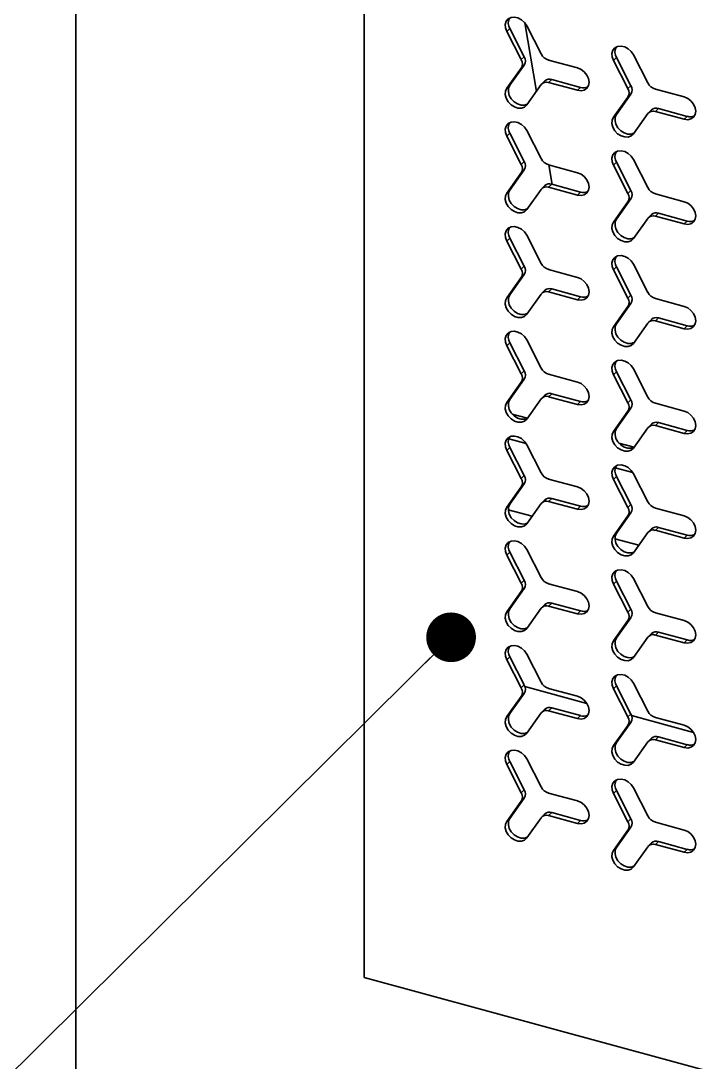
# Model space of a CAD drawing. Header units: millimetres. Extents: x 0 to 4752, y 0 to 3360.
# Drawn here: x 3980.1 to 4092.4, y 1065.6 to 1236.1 of the extents above; entities that cross this region are included whole.
import ezdxf

# ---------------------------------------------------------------- set-up
doc = ezdxf.new("R2010")
doc.units = ezdxf.units.MM
doc.header["$LTSCALE"] = 8
doc.dimstyles.new('SLDDIMSTYLE1', dxfattribs={"dimtxt": 0.18, "dimasz": 8.128, "dimexe": 0, "dimexo": 0.0625, "dimgap": 0, "dimtad": 0, "dimtih": 1, "dimtoh": 1, "dimdec": 0, "dimrnd": 1e-09, "dimzin": 0, "dimdsep": 46, "dimtxsty": 'Standard', "dimblk1": 'DOT', "dimblk2": 'DOT', "dimsah": 1, "dimcen": 0.09, "dimadec": 0, "dimazin": 0, "dimtfac": 8.128, "dimtdec": 0, "dimtofl": 0, "dimtmove": 0, "dimatfit": 3, "dimldrblk": 'DOT', "dimfxl": 1, "dimfrac": 2, "dimtolj": 1, "dimtzin": 0, "dimarcsym": 0})

# ---------------------------------------------------------------- blocks, each defined once
blk = doc.blocks.new('工程图视图10')
at = {"color": 7, "linetype": 'Continuous', "lineweight": 35}
for p, q in [((-514.1, 335.54), (-514.1, -304.16)), ((-466.93, 85.32), (-466.93, 291.04)), ((-466.93, 85.32), (-466.93, 291.04)), ((-443.08, 240.68), (-443.58, 240.19)), ((-440.72, 236.08), (-443.08, 240.68)), ((-438.73, 230.4), (-440.64, 241.63)), ((-440.31, 241.13), (-437.95, 236.53)), ((-443.58, 240.19), (-441.22, 235.59)), ((-440.72, 236.08), (-441.22, 235.59)), ((-432.01, 234.23), (-436.73, 235.51)), ((-425.63, 235.93), (-426.13, 235.45)), ((-426.13, 235.45), (-423.77, 230.85)), ((-423.27, 231.33), (-425.63, 235.93)), ((-422.86, 236.39), (-420.5, 231.79)), ((-443.58, 230.9), (-441.22, 234.22)), ((-440.72, 234.7), (-443.08, 231.39)), ((-440.72, 234.7), (-441.22, 234.22)), ((-437.35, 232.11), (-437.84, 231.63)), ((-436.23, 232.34), (-436.73, 231.85)), ((-432.01, 230.57), (-436.73, 231.85)), ((-436.23, 232.34), (-431.51, 231.06)), ((-443.08, 231.39), (-443.58, 230.9)), ((-440.31, 228.18), (-437.95, 231.5)), ((-431.51, 231.06), (-432.01, 230.57)), ((-423.27, 231.33), (-423.77, 230.85)), ((-414.56, 229.49), (-419.27, 230.77)), ((-426.13, 226.16), (-423.77, 229.47)), ((-423.27, 229.96), (-425.63, 226.64)), ((-423.27, 229.96), (-423.77, 229.47)), ((-422.86, 223.44), (-420.5, 226.76)), ((-419.89, 227.37), (-420.39, 226.88)), ((-418.78, 227.6), (-419.27, 227.11)), ((-414.56, 225.83), (-419.27, 227.11)), ((-418.78, 227.6), (-414.06, 226.31)), ((-425.63, 226.64), (-426.13, 226.16)), ((-414.06, 226.31), (-414.56, 225.83)), ((-443.08, 223.53), (-443.58, 223.05)), ((-440.72, 218.93), (-443.08, 223.53)), ((-440.31, 223.99), (-437.95, 219.39)), ((-443.58, 223.05), (-441.22, 218.45)), ((-440.72, 218.93), (-441.22, 218.45)), ((-432.01, 217.09), (-436.73, 218.37)), ((-436.14, 215.17), (-436.68, 218.36)), ((-425.63, 218.79), (-426.13, 218.3)), ((-426.13, 218.3), (-423.77, 213.7)), ((-423.27, 214.19), (-425.63, 218.79)), ((-422.86, 219.24), (-420.5, 214.64)), ((-443.58, 213.76), (-441.22, 217.07)), ((-440.72, 217.56), (-443.08, 214.24)), ((-440.72, 217.56), (-441.22, 217.07)), ((-437.35, 214.97), (-437.84, 214.48)), ((-436.23, 215.2), (-436.73, 214.71)), ((-436.23, 215.2), (-431.51, 213.91)), ((-443.08, 214.24), (-443.58, 213.76)), ((-440.31, 211.04), (-437.95, 214.36)), ((-432.01, 213.43), (-436.73, 214.71)), ((-431.51, 213.91), (-432.01, 213.43)), ((-423.27, 214.19), (-423.77, 213.7)), ((-414.56, 212.34), (-419.27, 213.62)), ((-426.13, 209.01), (-423.77, 212.33)), ((-423.27, 212.82), (-425.63, 209.5)), ((-423.27, 212.82), (-423.77, 212.33)), ((-419.89, 210.23), (-420.39, 209.74)), ((-418.78, 210.45), (-419.27, 209.97)), ((-414.56, 208.69), (-419.27, 209.97)), ((-418.78, 210.45), (-414.06, 209.17)), ((-425.63, 209.5), (-426.13, 209.01)), ((-422.86, 206.3), (-420.5, 209.61)), ((-414.06, 209.17), (-414.56, 208.69)), ((-443.08, 206.39), (-443.58, 205.9)), ((-440.72, 201.79), (-443.08, 206.39)), ((-440.31, 206.84), (-437.95, 202.24)), ((-443.58, 205.9), (-441.22, 201.3)), ((-440.72, 201.79), (-441.22, 201.3)), ((-432.01, 199.94), (-436.73, 201.22)), ((-425.63, 201.65), (-426.13, 201.16)), ((-423.27, 197.05), (-425.63, 201.65)), ((-422.86, 202.1), (-420.5, 197.5)), ((-443.58, 196.61), (-441.22, 199.93)), ((-440.72, 200.42), (-443.08, 197.1)), ((-440.72, 200.42), (-441.22, 199.93)), ((-426.13, 201.16), (-423.77, 196.56)), ((-437.35, 197.83), (-437.84, 197.34)), ((-436.23, 198.05), (-436.73, 197.57)), ((-436.23, 198.05), (-431.51, 196.77)), ((-443.08, 197.1), (-443.58, 196.61)), ((-440.31, 193.9), (-437.95, 197.21)), ((-432.01, 196.29), (-436.73, 197.57)), ((-431.51, 196.77), (-432.01, 196.29)), ((-423.27, 197.05), (-423.77, 196.56)), ((-414.56, 195.2), (-419.27, 196.48)), ((-426.13, 191.87), (-423.77, 195.19)), ((-423.27, 195.67), (-425.63, 192.36)), ((-423.27, 195.67), (-423.77, 195.19)), ((-419.89, 193.08), (-420.39, 192.6)), ((-418.78, 193.31), (-419.27, 192.82)), ((-414.56, 191.54), (-419.27, 192.82)), ((-418.78, 193.31), (-414.06, 192.03)), ((-425.63, 192.36), (-426.13, 191.87)), ((-422.86, 189.15), (-420.5, 192.47)), ((-414.06, 192.03), (-414.56, 191.54)), ((-443.08, 189.25), (-443.58, 188.76)), ((-440.72, 184.65), (-443.08, 189.25)), ((-440.31, 189.7), (-437.95, 185.1)), ((-443.58, 188.76), (-441.22, 184.16)), ((-440.72, 184.65), (-441.22, 184.16)), ((-425.63, 184.5), (-426.13, 184.02)), ((-423.27, 179.9), (-425.63, 184.5)), ((-422.86, 184.96), (-420.5, 180.36)), ((-443.58, 179.47), (-441.22, 182.79)), ((-440.72, 183.27), (-443.08, 179.96)), ((-440.72, 183.27), (-441.22, 182.79)), ((-432.01, 182.8), (-436.73, 184.08)), ((-426.13, 184.02), (-423.77, 179.42)), ((-436.23, 180.91), (-436.73, 180.42)), ((-436.23, 180.91), (-431.51, 179.63)), ((-443.08, 179.96), (-443.58, 179.47)), ((-440.31, 176.75), (-437.95, 180.07)), ((-437.35, 180.68), (-437.84, 180.2)), ((-432.01, 179.14), (-436.73, 180.42)), ((-431.51, 179.63), (-432.01, 179.14)), ((-423.27, 179.9), (-423.77, 179.42)), ((-414.56, 178.06), (-419.27, 179.34)), ((-440.21, 176.89), (-442.69, 177.56)), ((-426.13, 174.73), (-423.77, 178.04)), ((-423.27, 178.53), (-425.63, 175.21)), ((-423.27, 178.53), (-423.77, 178.04)), ((-419.89, 175.94), (-420.39, 175.45)), ((-418.78, 176.17), (-419.27, 175.68)), ((-414.56, 174.4), (-419.27, 175.68)), ((-418.78, 176.17), (-414.06, 174.88)), ((-425.63, 175.21), (-426.13, 174.73)), ((-422.86, 172.01), (-420.5, 175.33)), ((-414.06, 174.88), (-414.56, 174.4)), ((-440.43, 172.76), (-443.27, 173.54)), ((-440.31, 172.56), (-437.95, 167.96)), ((-422.76, 172.15), (-425.24, 172.82)), ((-443.08, 172.1), (-443.58, 171.62)), ((-443.58, 171.62), (-441.22, 167.02)), ((-440.72, 167.5), (-443.08, 172.1)), ((-422.98, 168.02), (-425.82, 168.79)), ((-440.72, 167.5), (-441.22, 167.02)), ((-425.63, 167.36), (-426.13, 166.87)), ((-423.27, 162.76), (-425.63, 167.36)), ((-422.86, 167.81), (-420.5, 163.21)), ((-443.58, 162.33), (-441.22, 165.64)), ((-440.72, 166.13), (-443.08, 162.81)), ((-440.72, 166.13), (-441.22, 165.64)), ((-432.01, 165.66), (-436.73, 166.94)), ((-426.13, 166.87), (-423.77, 162.27)), ((-436.23, 163.77), (-436.73, 163.28)), ((-436.23, 163.77), (-431.51, 162.48)), ((-443.08, 162.81), (-443.58, 162.33)), ((-440.31, 159.61), (-437.95, 162.93)), ((-437.35, 163.54), (-437.84, 163.05)), ((-432.01, 162), (-436.73, 163.28)), ((-431.51, 162.48), (-432.01, 162)), ((-423.27, 162.76), (-423.77, 162.27)), ((-414.56, 160.91), (-419.27, 162.19)), ((-439.43, 160.85), (-443.33, 161.91)), ((-426.13, 157.58), (-423.77, 160.9)), ((-423.27, 161.39), (-425.63, 158.07)), ((-423.27, 161.39), (-423.77, 160.9)), ((-419.89, 158.8), (-420.39, 158.31)), ((-418.78, 159.02), (-419.27, 158.54)), ((-418.78, 159.02), (-414.06, 157.74)), ((-425.63, 158.07), (-426.13, 157.58)), ((-421.98, 156.11), (-425.88, 157.17)), ((-422.86, 154.87), (-420.5, 158.18)), ((-414.56, 157.26), (-419.27, 158.54)), ((-414.06, 157.74), (-414.56, 157.26)), ((-440.31, 155.41), (-437.95, 150.81)), ((-443.08, 154.96), (-443.58, 154.47)), ((-443.58, 154.47), (-441.22, 149.87)), ((-440.72, 150.36), (-443.08, 154.96)), ((-440.72, 150.36), (-441.22, 149.87)), ((-425.63, 150.22), (-426.13, 149.73)), ((-423.27, 145.62), (-425.63, 150.22)), ((-422.86, 150.67), (-420.5, 146.07)), ((-443.58, 145.18), (-441.22, 148.5)), ((-440.72, 148.99), (-443.08, 145.67)), ((-440.72, 148.99), (-441.22, 148.5)), ((-432.01, 148.51), (-436.73, 149.79)), ((-426.13, 149.73), (-423.77, 145.13)), ((-436.23, 146.62), (-436.73, 146.14)), ((-436.23, 146.62), (-431.51, 145.34)), ((-443.08, 145.67), (-443.58, 145.18)), ((-440.31, 142.47), (-437.95, 145.78)), ((-437.35, 146.4), (-437.84, 145.91)), ((-432.01, 144.86), (-436.73, 146.14)), ((-431.51, 145.34), (-432.01, 144.86)), ((-423.27, 145.62), (-423.77, 145.13)), ((-414.56, 143.77), (-419.27, 145.05)), ((-426.13, 140.44), (-423.77, 143.76)), ((-423.27, 144.24), (-425.63, 140.93)), ((-423.27, 144.24), (-423.77, 143.76)), ((-419.89, 141.65), (-420.39, 141.17)), ((-418.78, 141.88), (-419.27, 141.39)), ((-418.78, 141.88), (-414.06, 140.6)), ((-425.63, 140.93), (-426.13, 140.44)), ((-422.86, 137.72), (-420.5, 141.04)), ((-414.56, 140.11), (-419.27, 141.39)), ((-414.06, 140.6), (-414.56, 140.11)), ((-440.31, 138.27), (-437.95, 133.67)), ((-443.08, 137.82), (-443.58, 137.33)), ((-443.58, 137.33), (-441.22, 132.73)), ((-440.72, 133.22), (-443.08, 137.82)), ((-440.72, 133.22), (-441.22, 132.73)), ((-425.63, 133.07), (-426.13, 132.59)), ((-423.27, 128.47), (-425.63, 133.07)), ((-422.86, 133.53), (-420.5, 128.93)), ((-443.58, 128.04), (-441.22, 131.36)), ((-440.72, 131.84), (-443.08, 128.53)), ((-440.72, 131.84), (-441.22, 131.36)), ((-430.48, 130.2), (-440.61, 132.96)), ((-432.01, 131.37), (-436.73, 132.65)), ((-426.13, 132.59), (-423.77, 127.99)), ((-443.08, 128.53), (-443.58, 128.04)), ((-440.31, 125.32), (-437.95, 128.64)), ((-437.35, 129.25), (-437.84, 128.77)), ((-436.23, 129.48), (-436.73, 128.99)), ((-432.01, 127.71), (-436.73, 128.99)), ((-436.23, 129.48), (-431.51, 128.2)), ((-431.51, 128.2), (-432.01, 127.71)), ((-423.27, 128.47), (-423.77, 127.99)), ((-413.03, 125.46), (-423.16, 128.21)), ((-414.56, 126.63), (-419.27, 127.91)), ((-426.13, 123.3), (-423.77, 126.61)), ((-423.27, 127.1), (-425.63, 123.78)), ((-423.27, 127.1), (-423.77, 126.61)), ((-419.89, 124.51), (-420.39, 124.02)), ((-418.78, 124.74), (-419.27, 124.25)), ((-418.78, 124.74), (-414.06, 123.45)), ((-425.63, 123.78), (-426.13, 123.3)), ((-422.86, 120.58), (-420.5, 123.9)), ((-414.56, 122.97), (-419.27, 124.25)), ((-414.06, 123.45), (-414.56, 122.97)), ((-440.31, 121.13), (-437.95, 116.53)), ((-443.08, 120.67), (-443.58, 120.19)), ((-443.58, 120.19), (-441.22, 115.59)), ((-440.72, 116.07), (-443.08, 120.67)), ((-440.72, 116.07), (-441.22, 115.59)), ((-425.63, 115.93), (-426.13, 115.44)), ((-423.27, 111.33), (-425.63, 115.93)), ((-422.86, 116.38), (-420.5, 111.78)), ((-440.72, 114.7), (-443.08, 111.38)), ((-440.72, 114.7), (-441.22, 114.21)), ((-432.01, 114.23), (-436.73, 115.51)), ((-426.13, 115.44), (-423.77, 110.84)), ((-443.58, 110.9), (-441.22, 114.21)), ((-443.08, 111.38), (-443.58, 110.9)), ((-440.31, 108.18), (-437.95, 111.5)), ((-437.35, 112.11), (-437.84, 111.62)), ((-436.23, 112.34), (-436.73, 111.85)), ((-432.01, 110.57), (-436.73, 111.85)), ((-436.23, 112.34), (-431.51, 111.05)), ((-431.51, 111.05), (-432.01, 110.57)), ((-423.27, 111.33), (-423.77, 110.84)), ((-426.13, 106.15), (-423.77, 109.47)), ((-423.27, 109.96), (-425.63, 106.64)), ((-423.27, 109.96), (-423.77, 109.47)), ((-414.56, 109.48), (-419.27, 110.76)), ((-418.78, 107.59), (-419.27, 107.11)), ((-418.78, 107.59), (-414.06, 106.31)), ((-425.63, 106.64), (-426.13, 106.15)), ((-422.86, 103.44), (-420.5, 106.75)), ((-419.89, 107.37), (-420.39, 106.88)), ((-414.56, 105.83), (-419.27, 107.11)), ((-414.06, 106.31), (-414.56, 105.83)), ((-160.34, 1.99), (-466.93, 85.32)), ((-160.34, 1.99), (-466.93, 85.32))]:
    blk.add_line(p, q, dxfattribs=at)
at = {"color": 7, "linetype": 'Continuous', "lineweight": 35, "flags": 128}
for points in [[(-440.31, 241.13), (-440.68, 241.68), (-441.18, 242.12), (-441.75, 242.42), (-442.34, 242.55), (-442.89, 242.5), (-443.35, 242.26), (-443.67, 241.87), (-443.82, 241.36), (-443.79, 240.78), (-443.58, 240.19)], [(-422.86, 236.39), (-423.23, 236.93), (-423.72, 237.38), (-424.29, 237.68), (-424.88, 237.81), (-425.44, 237.76), (-425.89, 237.52), (-426.22, 237.13), (-426.37, 236.62), (-426.34, 236.04), (-426.13, 235.45)], [(-432.01, 230.57), (-431.43, 230.5), (-430.9, 230.62), (-430.48, 230.91), (-430.21, 231.35), (-430.12, 231.89), (-430.21, 232.48), (-430.48, 233.06), (-430.9, 233.58), (-431.43, 233.98), (-432.01, 234.23)], [(-443.58, 230.9), (-443.79, 230.42), (-443.82, 229.86), (-443.67, 229.27), (-443.35, 228.7), (-442.89, 228.21), (-442.34, 227.86), (-441.75, 227.67), (-441.18, 227.66), (-440.68, 227.84), (-440.31, 228.18)], [(-440.23, 228.3), (-440.68, 228.15), (-441.25, 228.16), (-441.84, 228.35), (-442.39, 228.7), (-442.85, 229.18), (-443.17, 229.75), (-443.32, 230.35), (-443.29, 230.91), (-443.08, 231.39)], [(-414.56, 225.83), (-413.97, 225.76), (-413.45, 225.88), (-413.03, 226.17), (-412.76, 226.6), (-412.67, 227.14), (-412.76, 227.73), (-413.03, 228.32), (-413.45, 228.84), (-413.97, 229.24), (-414.56, 229.49)], [(-440.31, 223.99), (-440.68, 224.53), (-441.18, 224.98), (-441.75, 225.28), (-442.34, 225.41), (-442.89, 225.36), (-443.35, 225.12), (-443.67, 224.73), (-443.82, 224.22), (-443.79, 223.64), (-443.58, 223.05)], [(-426.13, 226.16), (-426.34, 225.68), (-426.37, 225.12), (-426.22, 224.52), (-425.89, 223.96), (-425.44, 223.47), (-424.88, 223.12), (-424.29, 222.93), (-423.72, 222.92), (-423.23, 223.1), (-422.86, 223.44)], [(-422.77, 223.56), (-423.23, 223.4), (-423.8, 223.41), (-424.39, 223.6), (-424.94, 223.96), (-425.4, 224.44), (-425.72, 225.01), (-425.87, 225.6), (-425.84, 226.17), (-425.63, 226.64)], [(-422.86, 219.24), (-423.23, 219.79), (-423.72, 220.24), (-424.29, 220.54), (-424.88, 220.67), (-425.44, 220.61), (-425.89, 220.38), (-426.22, 219.99), (-426.37, 219.47), (-426.34, 218.89), (-426.13, 218.3)], [(-432.01, 213.43), (-431.43, 213.36), (-430.9, 213.48), (-430.48, 213.77), (-430.21, 214.2), (-430.12, 214.74), (-430.21, 215.33), (-430.48, 215.92), (-430.9, 216.44), (-431.43, 216.84), (-432.01, 217.09)], [(-443.58, 213.76), (-443.79, 213.28), (-443.82, 212.72), (-443.67, 212.12), (-443.35, 211.56), (-442.89, 211.07), (-442.34, 210.72), (-441.75, 210.53), (-441.18, 210.52), (-440.68, 210.7), (-440.31, 211.04)], [(-440.23, 211.16), (-440.68, 211), (-441.25, 211.01), (-441.84, 211.2), (-442.39, 211.56), (-442.85, 212.04), (-443.17, 212.61), (-443.32, 213.2), (-443.29, 213.77), (-443.08, 214.24)], [(-414.56, 208.69), (-413.97, 208.62), (-413.45, 208.73), (-413.03, 209.02), (-412.76, 209.46), (-412.67, 210), (-412.76, 210.59), (-413.03, 211.17), (-413.45, 211.69), (-413.97, 212.09), (-414.56, 212.34)], [(-440.31, 206.84), (-440.68, 207.39), (-441.18, 207.83), (-441.75, 208.14), (-442.34, 208.27), (-442.89, 208.21), (-443.35, 207.98), (-443.67, 207.59), (-443.82, 207.07), (-443.79, 206.49), (-443.58, 205.9)], [(-426.13, 209.01), (-426.34, 208.54), (-426.37, 207.97), (-426.22, 207.38), (-425.89, 206.81), (-425.44, 206.33), (-424.88, 205.97), (-424.29, 205.78), (-423.72, 205.78), (-423.23, 205.95), (-422.86, 206.3)], [(-422.77, 206.41), (-423.23, 206.26), (-423.8, 206.27), (-424.39, 206.46), (-424.94, 206.81), (-425.4, 207.3), (-425.72, 207.87), (-425.87, 208.46), (-425.84, 209.02), (-425.63, 209.5)], [(-422.86, 202.1), (-423.23, 202.65), (-423.72, 203.09), (-424.29, 203.39), (-424.88, 203.53), (-425.44, 203.47), (-425.89, 203.23), (-426.22, 202.84), (-426.37, 202.33), (-426.34, 201.75), (-426.13, 201.16)], [(-432.01, 196.29), (-431.43, 196.22), (-430.9, 196.33), (-430.48, 196.62), (-430.21, 197.06), (-430.12, 197.6), (-430.21, 198.19), (-430.48, 198.77), (-430.9, 199.29), (-431.43, 199.69), (-432.01, 199.94)], [(-443.58, 196.61), (-443.79, 196.14), (-443.82, 195.57), (-443.67, 194.98), (-443.35, 194.41), (-442.89, 193.93), (-442.34, 193.57), (-441.75, 193.38), (-441.18, 193.38), (-440.68, 193.55), (-440.31, 193.9)], [(-440.23, 194.01), (-440.68, 193.86), (-441.25, 193.87), (-441.84, 194.06), (-442.39, 194.41), (-442.85, 194.9), (-443.17, 195.47), (-443.32, 196.06), (-443.29, 196.62), (-443.08, 197.1)], [(-414.56, 191.54), (-413.97, 191.47), (-413.45, 191.59), (-413.03, 191.88), (-412.76, 192.32), (-412.67, 192.86), (-412.76, 193.45), (-413.03, 194.03), (-413.45, 194.55), (-413.97, 194.95), (-414.56, 195.2)], [(-440.31, 189.7), (-440.68, 190.25), (-441.18, 190.69), (-441.75, 190.99), (-442.34, 191.12), (-442.89, 191.07), (-443.35, 190.83), (-443.67, 190.44), (-443.82, 189.93), (-443.79, 189.35), (-443.58, 188.76)], [(-426.13, 191.87), (-426.34, 191.39), (-426.37, 190.83), (-426.22, 190.24), (-425.89, 189.67), (-425.44, 189.18), (-424.88, 188.83), (-424.29, 188.64), (-423.72, 188.63), (-423.23, 188.81), (-422.86, 189.15)], [(-422.77, 189.27), (-423.23, 189.12), (-423.8, 189.13), (-424.39, 189.32), (-424.94, 189.67), (-425.4, 190.15), (-425.72, 190.72), (-425.87, 191.32), (-425.84, 191.88), (-425.63, 192.36)], [(-422.86, 184.96), (-423.23, 185.5), (-423.72, 185.95), (-424.29, 186.25), (-424.88, 186.38), (-425.44, 186.33), (-425.89, 186.09), (-426.22, 185.7), (-426.37, 185.19), (-426.34, 184.61), (-426.13, 184.02)], [(-432.01, 179.14), (-431.43, 179.07), (-430.9, 179.19), (-430.48, 179.48), (-430.21, 179.92), (-430.12, 180.46), (-430.21, 181.05), (-430.48, 181.63), (-430.9, 182.15), (-431.43, 182.55), (-432.01, 182.8)], [(-443.58, 179.47), (-443.79, 178.99), (-443.82, 178.43), (-443.67, 177.84), (-443.35, 177.27), (-442.89, 176.78), (-442.34, 176.43), (-441.75, 176.24), (-441.18, 176.23), (-440.68, 176.41), (-440.31, 176.75)], [(-440.23, 176.87), (-440.68, 176.72), (-441.25, 176.73), (-441.84, 176.92), (-442.39, 177.27), (-442.85, 177.75), (-443.17, 178.32), (-443.32, 178.92), (-443.29, 179.48), (-443.08, 179.96)], [(-414.56, 174.4), (-413.97, 174.33), (-413.45, 174.45), (-413.03, 174.74), (-412.76, 175.17), (-412.67, 175.71), (-412.76, 176.3), (-413.03, 176.89), (-413.45, 177.41), (-413.97, 177.81), (-414.56, 178.06)], [(-440.31, 172.56), (-440.68, 173.1), (-441.18, 173.55), (-441.75, 173.85), (-442.34, 173.98), (-442.89, 173.93), (-443.35, 173.69), (-443.67, 173.3), (-443.82, 172.79), (-443.79, 172.21), (-443.58, 171.62)], [(-426.13, 174.73), (-426.34, 174.25), (-426.37, 173.69), (-426.22, 173.09), (-425.89, 172.53), (-425.44, 172.04), (-424.88, 171.69), (-424.29, 171.5), (-423.72, 171.49), (-423.23, 171.67), (-422.86, 172.01)], [(-422.77, 172.13), (-423.23, 171.97), (-423.8, 171.98), (-424.39, 172.17), (-424.94, 172.53), (-425.4, 173.01), (-425.72, 173.58), (-425.87, 174.17), (-425.84, 174.74), (-425.63, 175.21)], [(-422.86, 167.81), (-423.23, 168.36), (-423.72, 168.81), (-424.29, 169.11), (-424.88, 169.24), (-425.44, 169.18), (-425.89, 168.95), (-426.22, 168.56), (-426.37, 168.04), (-426.34, 167.46), (-426.13, 166.87)], [(-432.01, 162), (-431.43, 161.93), (-430.9, 162.05), (-430.48, 162.34), (-430.21, 162.77), (-430.12, 163.31), (-430.21, 163.9), (-430.48, 164.49), (-430.9, 165.01), (-431.43, 165.41), (-432.01, 165.66)], [(-443.58, 162.33), (-443.79, 161.85), (-443.82, 161.29), (-443.67, 160.69), (-443.35, 160.13), (-442.89, 159.64), (-442.34, 159.29), (-441.75, 159.1), (-441.18, 159.09), (-440.68, 159.27), (-440.31, 159.61)], [(-440.23, 159.73), (-440.68, 159.57), (-441.25, 159.58), (-441.84, 159.77), (-442.39, 160.13), (-442.85, 160.61), (-443.17, 161.18), (-443.32, 161.77), (-443.29, 162.34), (-443.08, 162.81)], [(-414.56, 157.26), (-413.97, 157.19), (-413.45, 157.3), (-413.03, 157.59), (-412.76, 158.03), (-412.67, 158.57), (-412.76, 159.16), (-413.03, 159.74), (-413.45, 160.26), (-413.97, 160.66), (-414.56, 160.91)], [(-440.31, 155.41), (-440.68, 155.96), (-441.18, 156.4), (-441.75, 156.71), (-442.34, 156.84), (-442.89, 156.78), (-443.35, 156.55), (-443.67, 156.16), (-443.82, 155.64), (-443.79, 155.06), (-443.58, 154.47)], [(-426.13, 157.58), (-426.34, 157.11), (-426.37, 156.54), (-426.22, 155.95), (-425.89, 155.38), (-425.44, 154.9), (-424.88, 154.54), (-424.29, 154.35), (-423.72, 154.35), (-423.23, 154.52), (-422.86, 154.87)], [(-422.77, 154.98), (-423.23, 154.83), (-423.8, 154.84), (-424.39, 155.03), (-424.94, 155.38), (-425.4, 155.87), (-425.72, 156.44), (-425.87, 157.03), (-425.84, 157.59), (-425.63, 158.07)], [(-422.86, 150.67), (-423.23, 151.22), (-423.72, 151.66), (-424.29, 151.96), (-424.88, 152.09), (-425.44, 152.04), (-425.89, 151.8), (-426.22, 151.41), (-426.37, 150.9), (-426.34, 150.32), (-426.13, 149.73)], [(-432.01, 144.86), (-431.43, 144.79), (-430.9, 144.9), (-430.48, 145.19), (-430.21, 145.63), (-430.12, 146.17), (-430.21, 146.76), (-430.48, 147.34), (-430.9, 147.86), (-431.43, 148.26), (-432.01, 148.51)], [(-443.58, 145.18), (-443.79, 144.71), (-443.82, 144.14), (-443.67, 143.55), (-443.35, 142.98), (-442.89, 142.5), (-442.34, 142.14), (-441.75, 141.95), (-441.18, 141.95), (-440.68, 142.12), (-440.31, 142.47)], [(-440.23, 142.58), (-440.68, 142.43), (-441.25, 142.44), (-441.84, 142.63), (-442.39, 142.98), (-442.85, 143.47), (-443.17, 144.04), (-443.32, 144.63), (-443.29, 145.19), (-443.08, 145.67)], [(-414.56, 140.11), (-413.97, 140.04), (-413.45, 140.16), (-413.03, 140.45), (-412.76, 140.89), (-412.67, 141.43), (-412.76, 142.02), (-413.03, 142.6), (-413.45, 143.12), (-413.97, 143.52), (-414.56, 143.77)], [(-426.13, 140.44), (-426.34, 139.96), (-426.37, 139.4), (-426.22, 138.81), (-425.89, 138.24), (-425.44, 137.75), (-424.88, 137.4), (-424.29, 137.21), (-423.72, 137.2), (-423.23, 137.38), (-422.86, 137.72)], [(-422.77, 137.84), (-423.23, 137.69), (-423.8, 137.7), (-424.39, 137.89), (-424.94, 138.24), (-425.4, 138.72), (-425.72, 139.29), (-425.87, 139.89), (-425.84, 140.45), (-425.63, 140.93)], [(-440.31, 138.27), (-440.68, 138.82), (-441.18, 139.26), (-441.75, 139.56), (-442.34, 139.69), (-442.89, 139.64), (-443.35, 139.4), (-443.67, 139.01), (-443.82, 138.5), (-443.79, 137.92), (-443.58, 137.33)], [(-422.86, 133.53), (-423.23, 134.07), (-423.72, 134.52), (-424.29, 134.82), (-424.88, 134.95), (-425.44, 134.9), (-425.89, 134.66), (-426.22, 134.27), (-426.37, 133.76), (-426.34, 133.18), (-426.13, 132.59)], [(-432.01, 127.71), (-431.43, 127.64), (-430.9, 127.76), (-430.48, 128.05), (-430.21, 128.49), (-430.12, 129.03), (-430.21, 129.62), (-430.48, 130.2), (-430.9, 130.72), (-431.43, 131.12), (-432.01, 131.37)], [(-443.58, 128.04), (-443.79, 127.56), (-443.82, 127), (-443.67, 126.41), (-443.35, 125.84), (-442.89, 125.35), (-442.34, 125), (-441.75, 124.81), (-441.18, 124.8), (-440.68, 124.98), (-440.31, 125.32)], [(-440.23, 125.44), (-440.68, 125.29), (-441.25, 125.29), (-441.84, 125.49), (-442.39, 125.84), (-442.85, 126.32), (-443.17, 126.89), (-443.32, 127.49), (-443.29, 128.05), (-443.08, 128.53)], [(-414.56, 122.97), (-413.97, 122.9), (-413.45, 123.02), (-413.03, 123.31), (-412.76, 123.74), (-412.67, 124.28), (-412.76, 124.87), (-413.03, 125.46), (-413.45, 125.98), (-413.97, 126.38), (-414.56, 126.63)], [(-426.13, 123.3), (-426.34, 122.82), (-426.37, 122.26), (-426.22, 121.66), (-425.89, 121.1), (-425.44, 120.61), (-424.88, 120.26), (-424.29, 120.07), (-423.72, 120.06), (-423.23, 120.24), (-422.86, 120.58)], [(-422.77, 120.7), (-423.23, 120.54), (-423.8, 120.55), (-424.39, 120.74), (-424.94, 121.1), (-425.4, 121.58), (-425.72, 122.15), (-425.87, 122.74), (-425.84, 123.31), (-425.63, 123.78)], [(-440.31, 121.13), (-440.68, 121.67), (-441.18, 122.12), (-441.75, 122.42), (-442.34, 122.55), (-442.89, 122.5), (-443.35, 122.26), (-443.67, 121.87), (-443.82, 121.36), (-443.79, 120.78), (-443.58, 120.19)], [(-422.86, 116.38), (-423.23, 116.93), (-423.72, 117.37), (-424.29, 117.68), (-424.88, 117.81), (-425.44, 117.75), (-425.89, 117.52), (-426.22, 117.13), (-426.37, 116.61), (-426.34, 116.03), (-426.13, 115.44)], [(-432.01, 110.57), (-431.43, 110.5), (-430.9, 110.62), (-430.48, 110.91), (-430.21, 111.34), (-430.12, 111.88), (-430.21, 112.47), (-430.48, 113.06), (-430.9, 113.58), (-431.43, 113.98), (-432.01, 114.23)], [(-443.58, 110.9), (-443.79, 110.42), (-443.82, 109.86), (-443.67, 109.26), (-443.35, 108.7), (-442.89, 108.21), (-442.34, 107.86), (-441.75, 107.67), (-441.18, 107.66), (-440.68, 107.84), (-440.31, 108.18)], [(-440.23, 108.3), (-440.68, 108.14), (-441.25, 108.15), (-441.84, 108.34), (-442.39, 108.7), (-442.85, 109.18), (-443.17, 109.75), (-443.32, 110.34), (-443.29, 110.91), (-443.08, 111.38)], [(-414.56, 105.83), (-413.97, 105.76), (-413.45, 105.87), (-413.03, 106.16), (-412.76, 106.6), (-412.67, 107.14), (-412.76, 107.73), (-413.03, 108.31), (-413.45, 108.83), (-413.97, 109.23), (-414.56, 109.48)], [(-426.13, 106.15), (-426.34, 105.68), (-426.37, 105.11), (-426.22, 104.52), (-425.89, 103.95), (-425.44, 103.47), (-424.88, 103.11), (-424.29, 102.92), (-423.72, 102.92), (-423.23, 103.09), (-422.86, 103.44)], [(-422.77, 103.55), (-423.23, 103.4), (-423.8, 103.41), (-424.39, 103.6), (-424.94, 103.95), (-425.4, 104.44), (-425.72, 105.01), (-425.87, 105.6), (-425.84, 106.16), (-425.63, 106.64)]]:
    blk.add_lwpolyline(points, dxfattribs=at)
at = {"color": 7, "linetype": 'Continuous', "lineweight": 35}
for centre, radius, start, end in [((-441.57, 241.6), 1.77, 153.2399, 211.4354), ((-424.12, 236.85), 1.77, 153.2399, 211.4354), ((-442.36, 234.9), 1.33, 328.9842, 31.0158), ((-441.86, 235.39), 1.33, 328.9842, 31.0158), ((-436.15, 237.45), 2.02, 207.0049, 253.519), ((-437.09, 230.82), 1.1, 70.6463, 141.4635), ((-436.59, 231.27), 1.13, 71.0854, 131.8246), ((-431.02, 232.57), 1.59, 252.1632, 296.8169), ((-424.91, 230.16), 1.33, 328.9842, 31.0158), ((-424.41, 230.65), 1.33, 328.9842, 31.0158), ((-418.7, 232.7), 2.02, 207.0049, 253.519), ((-419.64, 226.07), 1.1, 70.6463, 141.4635), ((-419.14, 226.53), 1.13, 71.0854, 131.8246), ((-441.57, 224.45), 1.77, 153.2399, 211.4354), ((-413.57, 227.83), 1.59, 252.1632, 296.8169), ((-424.12, 219.71), 1.77, 153.2399, 211.4354), ((-442.36, 217.76), 1.33, 328.9842, 31.0158), ((-441.86, 218.25), 1.33, 328.9842, 31.0158), ((-436.15, 220.3), 2.02, 207.0049, 253.519), ((-436.59, 214.13), 1.13, 71.0854, 131.8246), ((-437.09, 213.67), 1.1, 70.6463, 141.4635), ((-431.02, 215.43), 1.59, 252.1632, 296.8169), ((-424.91, 213.02), 1.33, 328.9842, 31.0158), ((-424.41, 213.5), 1.33, 328.9842, 31.0158), ((-418.7, 215.56), 2.02, 207.0049, 253.519), ((-419.64, 208.93), 1.1, 70.6463, 141.4635), ((-419.14, 209.39), 1.13, 71.0854, 131.8246), ((-441.57, 207.31), 1.77, 153.2399, 211.4354), ((-413.57, 210.69), 1.59, 252.1632, 296.8169), ((-424.12, 202.57), 1.77, 153.2399, 211.4354), ((-442.36, 200.62), 1.33, 328.9842, 31.0158), ((-441.86, 201.1), 1.33, 328.9842, 31.0158), ((-436.15, 203.16), 2.02, 207.0049, 253.519), ((-436.59, 196.99), 1.13, 71.0854, 131.8246), ((-437.09, 196.53), 1.1, 70.6463, 141.4635), ((-431.02, 198.29), 1.59, 252.1632, 296.8169), ((-424.91, 195.87), 1.33, 328.9842, 31.0158), ((-424.41, 196.36), 1.33, 328.9842, 31.0158), ((-418.7, 198.42), 2.02, 207.0049, 253.519), ((-419.64, 191.79), 1.1, 70.6463, 141.4635), ((-419.14, 192.24), 1.13, 71.0854, 131.8246), ((-441.57, 190.17), 1.77, 153.2399, 211.4354), ((-413.57, 193.54), 1.59, 252.1632, 296.8169), ((-424.12, 185.42), 1.77, 153.2399, 211.4354), ((-442.36, 183.47), 1.33, 328.9842, 31.0158), ((-441.86, 183.96), 1.33, 328.9842, 31.0158), ((-436.15, 186.02), 2.02, 207.0049, 253.519), ((-436.59, 179.84), 1.13, 71.0854, 131.8246), ((-437.09, 179.39), 1.1, 70.6463, 141.4635), ((-431.02, 181.14), 1.59, 252.1632, 296.8169), ((-424.91, 178.73), 1.33, 328.9842, 31.0158), ((-424.41, 179.22), 1.33, 328.9842, 31.0158), ((-418.7, 181.27), 2.02, 207.0049, 253.519), ((-419.64, 174.64), 1.1, 70.6463, 141.4635), ((-419.14, 175.1), 1.13, 71.0854, 131.8246), ((-413.57, 176.4), 1.59, 252.1632, 296.8169), ((-441.57, 173.02), 1.77, 153.2399, 211.4354), ((-424.12, 168.28), 1.77, 153.2399, 211.4354), ((-441.86, 166.82), 1.33, 328.9842, 31.0158), ((-436.15, 168.87), 2.02, 207.0049, 253.519), ((-442.36, 166.33), 1.33, 328.9842, 31.0158), ((-436.59, 162.7), 1.13, 71.0854, 131.8246), ((-437.09, 162.24), 1.1, 70.6463, 141.4635), ((-431.02, 164), 1.59, 252.1632, 296.8169), ((-424.91, 161.59), 1.33, 328.9842, 31.0158), ((-424.41, 162.07), 1.33, 328.9842, 31.0158), ((-418.7, 164.13), 2.02, 207.0049, 253.519), ((-419.64, 157.5), 1.1, 70.6463, 141.4635), ((-419.14, 157.96), 1.13, 71.0854, 131.8246), ((-413.57, 159.26), 1.59, 252.1632, 296.8169), ((-441.57, 155.88), 1.77, 153.2399, 211.4354), ((-424.12, 151.14), 1.77, 153.2399, 211.4354), ((-441.86, 149.67), 1.33, 328.9842, 31.0158), ((-436.15, 151.73), 2.02, 207.0049, 253.519), ((-442.36, 149.19), 1.33, 328.9842, 31.0158), ((-436.59, 145.56), 1.13, 71.0854, 131.8246), ((-437.09, 145.1), 1.1, 70.6463, 141.4635), ((-431.02, 146.86), 1.59, 252.1632, 296.8169), ((-424.91, 144.44), 1.33, 328.9842, 31.0158), ((-424.41, 144.93), 1.33, 328.9842, 31.0158), ((-418.7, 146.99), 2.02, 207.0049, 253.519), ((-419.14, 140.81), 1.13, 71.0854, 131.8246), ((-419.64, 140.36), 1.1, 70.6463, 141.4635), ((-413.57, 142.11), 1.59, 252.1632, 296.8169), ((-441.57, 138.74), 1.77, 153.2399, 211.4354), ((-424.12, 133.99), 1.77, 153.2399, 211.4354), ((-441.86, 132.53), 1.33, 328.9842, 31.0158), ((-436.15, 134.59), 2.02, 207.0049, 253.519), ((-442.36, 132.04), 1.33, 328.9842, 31.0158), ((-437.09, 127.96), 1.1, 70.6463, 141.4635), ((-436.59, 128.41), 1.13, 71.0854, 131.8246), ((-431.02, 129.71), 1.59, 252.1632, 296.8169), ((-424.91, 127.3), 1.33, 328.9842, 31.0158), ((-424.41, 127.79), 1.33, 328.9842, 31.0158), ((-418.7, 129.84), 2.02, 207.0049, 253.519), ((-419.14, 123.67), 1.13, 71.0854, 131.8246), ((-419.64, 123.21), 1.1, 70.6463, 141.4635), ((-413.57, 124.97), 1.59, 252.1632, 296.8169), ((-441.57, 121.59), 1.77, 153.2399, 211.4354), ((-424.12, 116.85), 1.77, 153.2399, 211.4354), ((-441.86, 115.39), 1.33, 328.9842, 31.0158), ((-436.15, 117.44), 2.02, 207.0049, 253.519), ((-442.36, 114.9), 1.33, 328.9842, 31.0158), ((-437.09, 110.81), 1.1, 70.6463, 141.4635), ((-436.59, 111.27), 1.13, 71.0854, 131.8246), ((-431.02, 112.57), 1.59, 252.1632, 296.8169), ((-424.91, 110.16), 1.33, 328.9842, 31.0158), ((-424.41, 110.64), 1.33, 328.9842, 31.0158), ((-418.7, 112.7), 2.02, 207.0049, 253.519), ((-419.14, 106.53), 1.13, 71.0854, 131.8246), ((-419.64, 106.07), 1.1, 70.6463, 141.4635), ((-413.57, 107.83), 1.59, 252.1632, 296.8169)]:
    blk.add_arc(centre, radius, start, end, dxfattribs=at)
blk = doc.blocks.new('_Dot')
at = {"color": 0, "linetype": 'ByBlock', "lineweight": -2}
blk.add_line((-0.5, 0), (-1, 0), dxfattribs=at)
at = {"color": 0, "linetype": 'ByBlock', "const_width": 0.5}
blk.add_lwpolyline([(-0.25, 0, 1), (0.25, 0, 1)], format="xyb", close=True, dxfattribs=at)

msp = doc.modelspace()

# ---------------------------------------------------------------- block references
at = {"color": 7, "linetype": 'Continuous', "lineweight": 35}
msp.add_blockref('工程图视图10', (4503.199805, 994.11156), dxfattribs=at)

# ---------------------------------------------------------------- leaders
at = {"color": 7, "linetype": 'Continuous', "lineweight": 0}
msp.add_leader([(4050.507688, 1135.139077), (3863.583298, 949.843363)], dimstyle='SLDDIMSTYLE1', dxfattribs=at)

doc.saveas('drawing.dxf')
